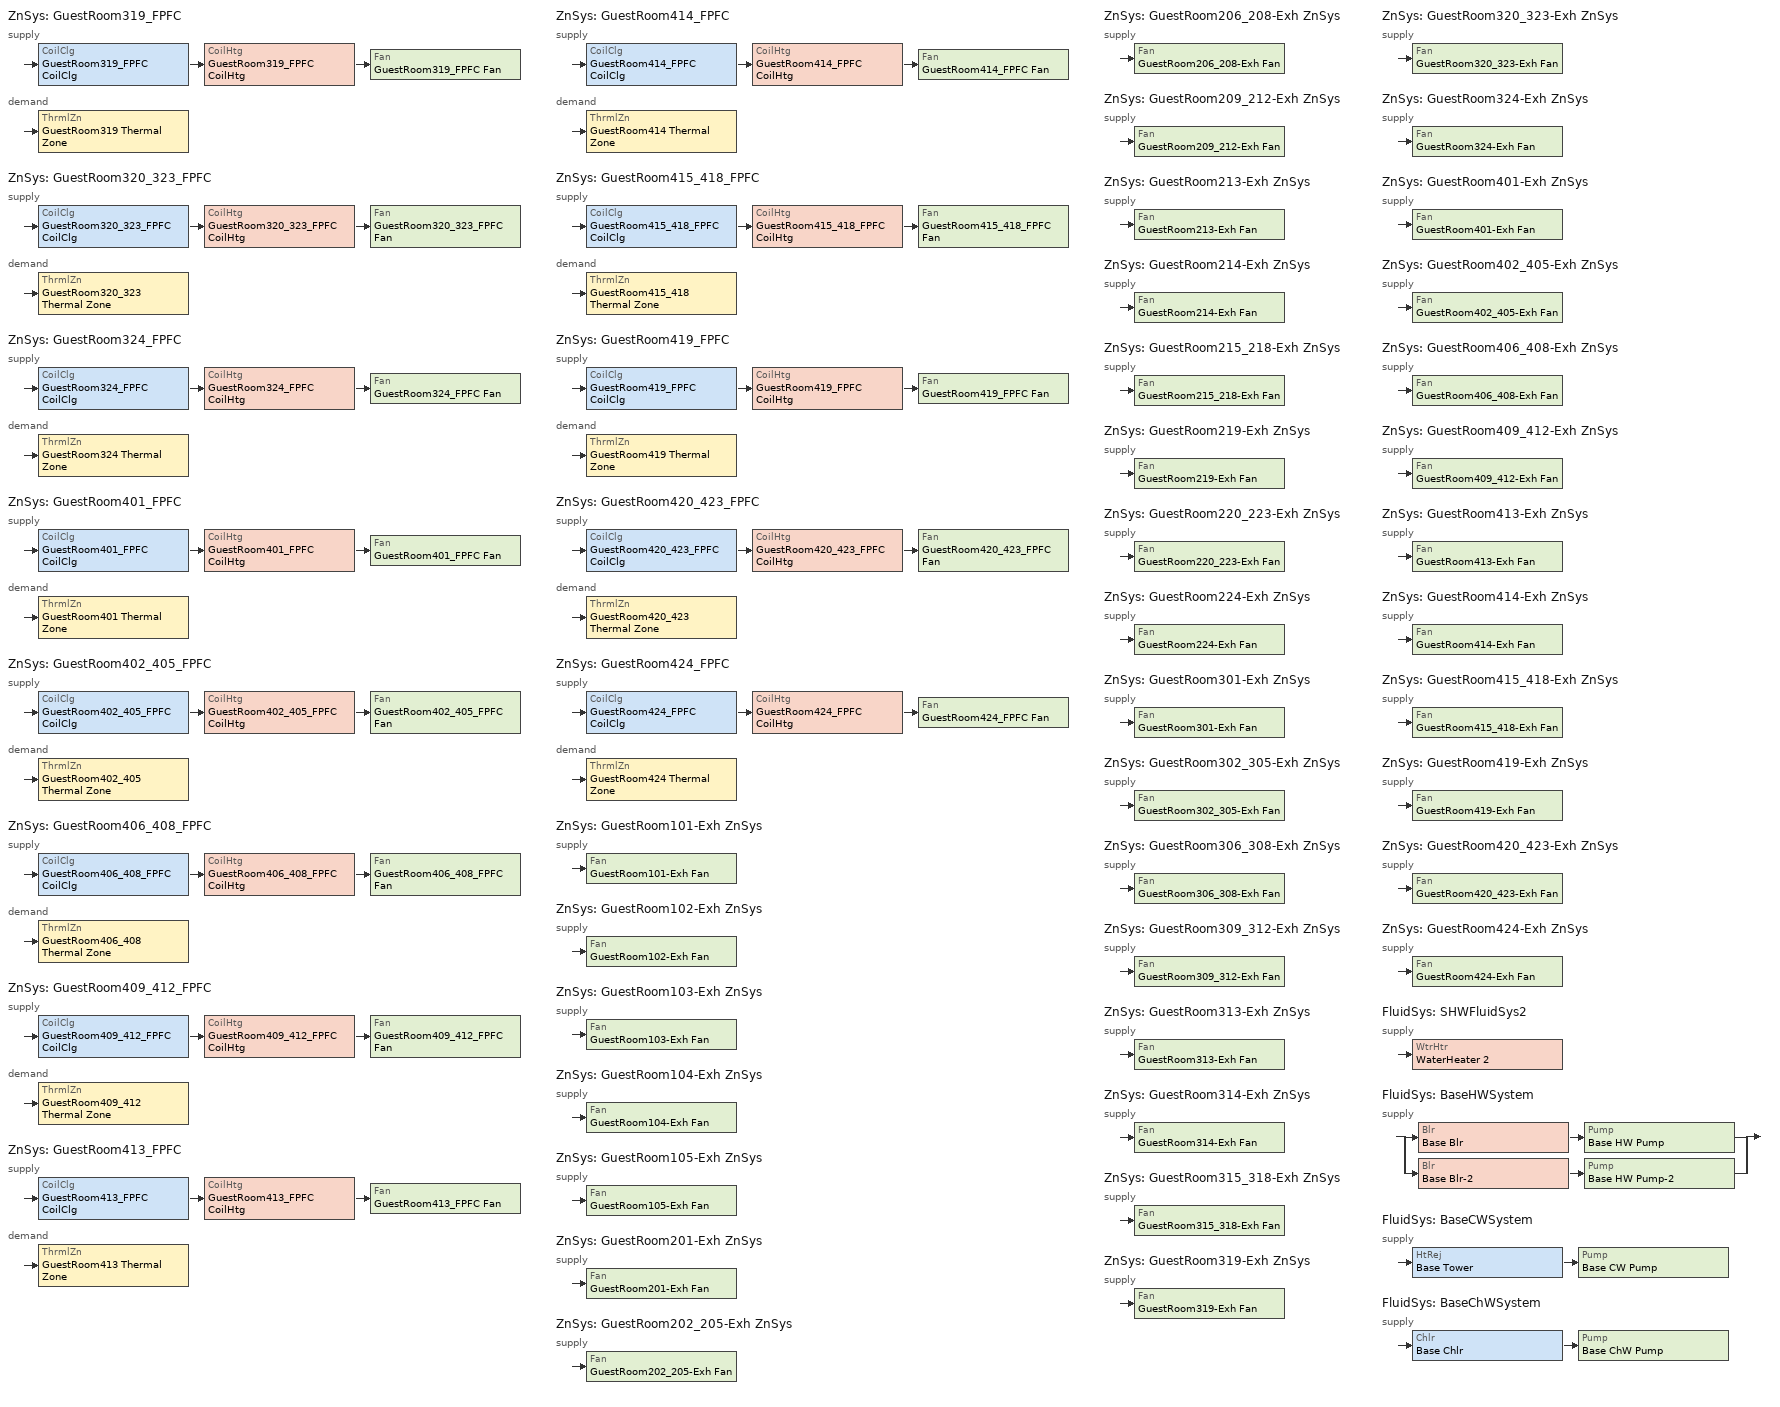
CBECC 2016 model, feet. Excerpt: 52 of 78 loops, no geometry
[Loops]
ZnSys 'GuestRoom319_FPFC'
 supply: CoilClg 'GuestRoom319_FPFC CoilClg' > CoilHtg 'GuestRoom319_FPFC CoilHtg' > Fan 'GuestRoom319_FPFC Fan'
 demand: ThrmlZn 'GuestRoom319 Thermal Zone'
ZnSys 'GuestRoom320_323_FPFC'
 supply: CoilClg 'GuestRoom320_323_FPFC CoilClg' > CoilHtg 'GuestRoom320_323_FPFC CoilHtg' > Fan 'GuestRoom320_323_FPFC Fan'
 demand: ThrmlZn 'GuestRoom320_323 Thermal Zone'
ZnSys 'GuestRoom324_FPFC'
 supply: CoilClg 'GuestRoom324_FPFC CoilClg' > CoilHtg 'GuestRoom324_FPFC CoilHtg' > Fan 'GuestRoom324_FPFC Fan'
 demand: ThrmlZn 'GuestRoom324 Thermal Zone'
ZnSys 'GuestRoom401_FPFC'
 supply: CoilClg 'GuestRoom401_FPFC CoilClg' > CoilHtg 'GuestRoom401_FPFC CoilHtg' > Fan 'GuestRoom401_FPFC Fan'
 demand: ThrmlZn 'GuestRoom401 Thermal Zone'
ZnSys 'GuestRoom402_405_FPFC'
 supply: CoilClg 'GuestRoom402_405_FPFC CoilClg' > CoilHtg 'GuestRoom402_405_FPFC CoilHtg' > Fan 'GuestRoom402_405_FPFC Fan'
 demand: ThrmlZn 'GuestRoom402_405 Thermal Zone'
ZnSys 'GuestRoom406_408_FPFC'
 supply: CoilClg 'GuestRoom406_408_FPFC CoilClg' > CoilHtg 'GuestRoom406_408_FPFC CoilHtg' > Fan 'GuestRoom406_408_FPFC Fan'
 demand: ThrmlZn 'GuestRoom406_408 Thermal Zone'
ZnSys 'GuestRoom409_412_FPFC'
 supply: CoilClg 'GuestRoom409_412_FPFC CoilClg' > CoilHtg 'GuestRoom409_412_FPFC CoilHtg' > Fan 'GuestRoom409_412_FPFC Fan'
 demand: ThrmlZn 'GuestRoom409_412 Thermal Zone'
ZnSys 'GuestRoom413_FPFC'
 supply: CoilClg 'GuestRoom413_FPFC CoilClg' > CoilHtg 'GuestRoom413_FPFC CoilHtg' > Fan 'GuestRoom413_FPFC Fan'
 demand: ThrmlZn 'GuestRoom413 Thermal Zone'
ZnSys 'GuestRoom414_FPFC'
 supply: CoilClg 'GuestRoom414_FPFC CoilClg' > CoilHtg 'GuestRoom414_FPFC CoilHtg' > Fan 'GuestRoom414_FPFC Fan'
 demand: ThrmlZn 'GuestRoom414 Thermal Zone'
ZnSys 'GuestRoom415_418_FPFC'
 supply: CoilClg 'GuestRoom415_418_FPFC CoilClg' > CoilHtg 'GuestRoom415_418_FPFC CoilHtg' > Fan 'GuestRoom415_418_FPFC Fan'
 demand: ThrmlZn 'GuestRoom415_418 Thermal Zone'
ZnSys 'GuestRoom419_FPFC'
 supply: CoilClg 'GuestRoom419_FPFC CoilClg' > CoilHtg 'GuestRoom419_FPFC CoilHtg' > Fan 'GuestRoom419_FPFC Fan'
 demand: ThrmlZn 'GuestRoom419 Thermal Zone'
ZnSys 'GuestRoom420_423_FPFC'
 supply: CoilClg 'GuestRoom420_423_FPFC CoilClg' > CoilHtg 'GuestRoom420_423_FPFC CoilHtg' > Fan 'GuestRoom420_423_FPFC Fan'
 demand: ThrmlZn 'GuestRoom420_423 Thermal Zone'
ZnSys 'GuestRoom424_FPFC'
 supply: CoilClg 'GuestRoom424_FPFC CoilClg' > CoilHtg 'GuestRoom424_FPFC CoilHtg' > Fan 'GuestRoom424_FPFC Fan'
 demand: ThrmlZn 'GuestRoom424 Thermal Zone'
ZnSys 'GuestRoom101-Exh ZnSys'
 supply: Fan 'GuestRoom101-Exh Fan'
ZnSys 'GuestRoom102-Exh ZnSys'
 supply: Fan 'GuestRoom102-Exh Fan'
ZnSys 'GuestRoom103-Exh ZnSys'
 supply: Fan 'GuestRoom103-Exh Fan'
ZnSys 'GuestRoom104-Exh ZnSys'
 supply: Fan 'GuestRoom104-Exh Fan'
ZnSys 'GuestRoom105-Exh ZnSys'
 supply: Fan 'GuestRoom105-Exh Fan'
ZnSys 'GuestRoom201-Exh ZnSys'
 supply: Fan 'GuestRoom201-Exh Fan'
ZnSys 'GuestRoom202_205-Exh ZnSys'
 supply: Fan 'GuestRoom202_205-Exh Fan'
ZnSys 'GuestRoom206_208-Exh ZnSys'
 supply: Fan 'GuestRoom206_208-Exh Fan'
ZnSys 'GuestRoom209_212-Exh ZnSys'
 supply: Fan 'GuestRoom209_212-Exh Fan'
ZnSys 'GuestRoom213-Exh ZnSys'
 supply: Fan 'GuestRoom213-Exh Fan'
ZnSys 'GuestRoom214-Exh ZnSys'
 supply: Fan 'GuestRoom214-Exh Fan'
ZnSys 'GuestRoom215_218-Exh ZnSys'
 supply: Fan 'GuestRoom215_218-Exh Fan'
ZnSys 'GuestRoom219-Exh ZnSys'
 supply: Fan 'GuestRoom219-Exh Fan'
ZnSys 'GuestRoom220_223-Exh ZnSys'
 supply: Fan 'GuestRoom220_223-Exh Fan'
ZnSys 'GuestRoom224-Exh ZnSys'
 supply: Fan 'GuestRoom224-Exh Fan'
ZnSys 'GuestRoom301-Exh ZnSys'
 supply: Fan 'GuestRoom301-Exh Fan'
ZnSys 'GuestRoom302_305-Exh ZnSys'
 supply: Fan 'GuestRoom302_305-Exh Fan'
ZnSys 'GuestRoom306_308-Exh ZnSys'
 supply: Fan 'GuestRoom306_308-Exh Fan'
ZnSys 'GuestRoom309_312-Exh ZnSys'
 supply: Fan 'GuestRoom309_312-Exh Fan'
ZnSys 'GuestRoom313-Exh ZnSys'
 supply: Fan 'GuestRoom313-Exh Fan'
ZnSys 'GuestRoom314-Exh ZnSys'
 supply: Fan 'GuestRoom314-Exh Fan'
ZnSys 'GuestRoom315_318-Exh ZnSys'
 supply: Fan 'GuestRoom315_318-Exh Fan'
ZnSys 'GuestRoom319-Exh ZnSys'
 supply: Fan 'GuestRoom319-Exh Fan'
ZnSys 'GuestRoom320_323-Exh ZnSys'
 supply: Fan 'GuestRoom320_323-Exh Fan'
ZnSys 'GuestRoom324-Exh ZnSys'
 supply: Fan 'GuestRoom324-Exh Fan'
ZnSys 'GuestRoom401-Exh ZnSys'
 supply: Fan 'GuestRoom401-Exh Fan'
ZnSys 'GuestRoom402_405-Exh ZnSys'
 supply: Fan 'GuestRoom402_405-Exh Fan'
ZnSys 'GuestRoom406_408-Exh ZnSys'
 supply: Fan 'GuestRoom406_408-Exh Fan'
ZnSys 'GuestRoom409_412-Exh ZnSys'
 supply: Fan 'GuestRoom409_412-Exh Fan'
ZnSys 'GuestRoom413-Exh ZnSys'
 supply: Fan 'GuestRoom413-Exh Fan'
ZnSys 'GuestRoom414-Exh ZnSys'
 supply: Fan 'GuestRoom414-Exh Fan'
ZnSys 'GuestRoom415_418-Exh ZnSys'
 supply: Fan 'GuestRoom415_418-Exh Fan'
ZnSys 'GuestRoom419-Exh ZnSys'
 supply: Fan 'GuestRoom419-Exh Fan'
ZnSys 'GuestRoom420_423-Exh ZnSys'
 supply: Fan 'GuestRoom420_423-Exh Fan'
ZnSys 'GuestRoom424-Exh ZnSys'
 supply: Fan 'GuestRoom424-Exh Fan'
FluidSys 'SHWFluidSys2'
 supply: WtrHtr 'WaterHeater 2'
FluidSys 'BaseHWSystem'
 supply: split
  | Blr 'Base Blr' > Pump 'Base HW Pump'
  | Blr 'Base Blr-2' > Pump 'Base HW Pump-2'
FluidSys 'BaseCWSystem'
 supply: HtRej 'Base Tower' > Pump 'Base CW Pump'
FluidSys 'BaseChWSystem'
 supply: Chlr 'Base Chlr' > Pump 'Base ChW Pump'
[ZnSys]
Name | Type | AvailSchRef | FanCtrl | Cnt
GuestRoom319_FPFC; GuestRoom324_FPFC; GuestRoom401_FPFC; GuestRoom413_FPFC; GuestRoom414_FPFC; GuestRoom419_FPFC; GuestRoom424_FPFC | FPFC | ResidentialLiving HVACAvail | Cycling
GuestRoom320_323_FPFC; GuestRoom402_405_FPFC; GuestRoom409_412_FPFC; GuestRoom415_418_FPFC; GuestRoom420_423_FPFC | FPFC | ResidentialLiving HVACAvail | Cycling | 4
GuestRoom406_408_FPFC | FPFC | ResidentialLiving HVACAvail | Cycling | 3
GuestRoom101-Exh ZnSys; GuestRoom102-Exh ZnSys; GuestRoom103-Exh ZnSys; GuestRoom104-Exh ZnSys; GuestRoom105-Exh ZnSys; GuestRoom201-Exh ZnSys; GuestRoom213-Exh ZnSys; GuestRoom214-Exh ZnSys; GuestRoom219-Exh ZnSys; GuestRoom224-Exh ZnSys; GuestRoom301-Exh ZnSys; GuestRoom313-Exh ZnSys; GuestRoom314-Exh ZnSys; GuestRoom319-Exh ZnSys; GuestRoom324-Exh ZnSys; GuestRoom401-Exh ZnSys; GuestRoom413-Exh ZnSys; GuestRoom414-Exh ZnSys; GuestRoom419-Exh ZnSys; GuestRoom424-Exh ZnSys | Exhaust
GuestRoom202_205-Exh ZnSys; GuestRoom209_212-Exh ZnSys; GuestRoom215_218-Exh ZnSys; GuestRoom220_223-Exh ZnSys; GuestRoom302_305-Exh ZnSys; GuestRoom309_312-Exh ZnSys; GuestRoom315_318-Exh ZnSys; GuestRoom320_323-Exh ZnSys; GuestRoom402_405-Exh ZnSys; GuestRoom409_412-Exh ZnSys; GuestRoom415_418-Exh ZnSys; GuestRoom420_423-Exh ZnSys | Exhaust |  |  | 4
GuestRoom206_208-Exh ZnSys; GuestRoom306_308-Exh ZnSys; GuestRoom406_408-Exh ZnSys | Exhaust |  |  | 3
[CoilClg] Type=ChilledWater; FluidSegInRef=BaseChWPrimSupSeg; FluidSegOutRef=BaseChWPrimRetSeg
Name | Sys
GuestRoom319_FPFC CoilClg | GuestRoom319_FPFC
GuestRoom320_323_FPFC CoilClg | GuestRoom320_323_FPFC
GuestRoom324_FPFC CoilClg | GuestRoom324_FPFC
GuestRoom401_FPFC CoilClg | GuestRoom401_FPFC
GuestRoom402_405_FPFC CoilClg | GuestRoom402_405_FPFC
GuestRoom406_408_FPFC CoilClg | GuestRoom406_408_FPFC
GuestRoom409_412_FPFC CoilClg | GuestRoom409_412_FPFC
GuestRoom413_FPFC CoilClg | GuestRoom413_FPFC
GuestRoom414_FPFC CoilClg | GuestRoom414_FPFC
GuestRoom415_418_FPFC CoilClg | GuestRoom415_418_FPFC
GuestRoom419_FPFC CoilClg | GuestRoom419_FPFC
GuestRoom420_423_FPFC CoilClg | GuestRoom420_423_FPFC
GuestRoom424_FPFC CoilClg | GuestRoom424_FPFC
[CoilHtg] Type=HotWater; FluidSegInRef=BaseHWPrimSupSeg; FluidSegOutRef=BaseHWPrimRetSeg
Name | Sys
GuestRoom319_FPFC CoilHtg | GuestRoom319_FPFC
GuestRoom320_323_FPFC CoilHtg | GuestRoom320_323_FPFC
GuestRoom324_FPFC CoilHtg | GuestRoom324_FPFC
GuestRoom401_FPFC CoilHtg | GuestRoom401_FPFC
GuestRoom402_405_FPFC CoilHtg | GuestRoom402_405_FPFC
GuestRoom406_408_FPFC CoilHtg | GuestRoom406_408_FPFC
GuestRoom409_412_FPFC CoilHtg | GuestRoom409_412_FPFC
GuestRoom413_FPFC CoilHtg | GuestRoom413_FPFC
GuestRoom414_FPFC CoilHtg | GuestRoom414_FPFC
GuestRoom415_418_FPFC CoilHtg | GuestRoom415_418_FPFC
GuestRoom419_FPFC CoilHtg | GuestRoom419_FPFC
GuestRoom420_423_FPFC CoilHtg | GuestRoom420_423_FPFC
GuestRoom424_FPFC CoilHtg | GuestRoom424_FPFC
[Fan] ModelingMthd=PowerPerUnitFlow
Name | Sys | CtrlMthd
GuestRoom319_FPFC Fan | GuestRoom319_FPFC | ConstantVolume
GuestRoom320_323_FPFC Fan | GuestRoom320_323_FPFC | ConstantVolume
GuestRoom324_FPFC Fan | GuestRoom324_FPFC | ConstantVolume
GuestRoom401_FPFC Fan | GuestRoom401_FPFC | ConstantVolume
GuestRoom402_405_FPFC Fan | GuestRoom402_405_FPFC | ConstantVolume
GuestRoom406_408_FPFC Fan | GuestRoom406_408_FPFC | ConstantVolume
GuestRoom409_412_FPFC Fan | GuestRoom409_412_FPFC | ConstantVolume
GuestRoom413_FPFC Fan | GuestRoom413_FPFC | ConstantVolume
GuestRoom414_FPFC Fan | GuestRoom414_FPFC | ConstantVolume
GuestRoom415_418_FPFC Fan | GuestRoom415_418_FPFC | ConstantVolume
GuestRoom419_FPFC Fan | GuestRoom419_FPFC | ConstantVolume
GuestRoom420_423_FPFC Fan | GuestRoom420_423_FPFC | ConstantVolume
GuestRoom424_FPFC Fan | GuestRoom424_FPFC | ConstantVolume
GuestRoom101-Exh Fan | GuestRoom101-Exh ZnSys
GuestRoom102-Exh Fan | GuestRoom102-Exh ZnSys
GuestRoom103-Exh Fan | GuestRoom103-Exh ZnSys
GuestRoom104-Exh Fan | GuestRoom104-Exh ZnSys
GuestRoom105-Exh Fan | GuestRoom105-Exh ZnSys
GuestRoom201-Exh Fan | GuestRoom201-Exh ZnSys
GuestRoom202_205-Exh Fan | GuestRoom202_205-Exh ZnSys
GuestRoom206_208-Exh Fan | GuestRoom206_208-Exh ZnSys
GuestRoom209_212-Exh Fan | GuestRoom209_212-Exh ZnSys
GuestRoom213-Exh Fan | GuestRoom213-Exh ZnSys
GuestRoom214-Exh Fan | GuestRoom214-Exh ZnSys
GuestRoom215_218-Exh Fan | GuestRoom215_218-Exh ZnSys
GuestRoom219-Exh Fan | GuestRoom219-Exh ZnSys
GuestRoom220_223-Exh Fan | GuestRoom220_223-Exh ZnSys
GuestRoom224-Exh Fan | GuestRoom224-Exh ZnSys
GuestRoom301-Exh Fan | GuestRoom301-Exh ZnSys
GuestRoom302_305-Exh Fan | GuestRoom302_305-Exh ZnSys
GuestRoom306_308-Exh Fan | GuestRoom306_308-Exh ZnSys
GuestRoom309_312-Exh Fan | GuestRoom309_312-Exh ZnSys
GuestRoom313-Exh Fan | GuestRoom313-Exh ZnSys
GuestRoom314-Exh Fan | GuestRoom314-Exh ZnSys
GuestRoom315_318-Exh Fan | GuestRoom315_318-Exh ZnSys
GuestRoom319-Exh Fan | GuestRoom319-Exh ZnSys
GuestRoom320_323-Exh Fan | GuestRoom320_323-Exh ZnSys
GuestRoom324-Exh Fan | GuestRoom324-Exh ZnSys
GuestRoom401-Exh Fan | GuestRoom401-Exh ZnSys
GuestRoom402_405-Exh Fan | GuestRoom402_405-Exh ZnSys
GuestRoom406_408-Exh Fan | GuestRoom406_408-Exh ZnSys
GuestRoom409_412-Exh Fan | GuestRoom409_412-Exh ZnSys
GuestRoom413-Exh Fan | GuestRoom413-Exh ZnSys
GuestRoom414-Exh Fan | GuestRoom414-Exh ZnSys
GuestRoom415_418-Exh Fan | GuestRoom415_418-Exh ZnSys
GuestRoom419-Exh Fan | GuestRoom419-Exh ZnSys
GuestRoom420_423-Exh Fan | GuestRoom420_423-Exh ZnSys
GuestRoom424-Exh Fan | GuestRoom424-Exh ZnSys
[FluidSys]
SHWFluidSys2: Type=ServiceHotWater
BaseHWSystem: Type=HotWater; CtrlType=DDC
BaseCWSystem: Type=CondenserWater; CtrlType=DDC; FixedSupTemp=70
BaseChWSystem: Type=ChilledWater; CtrlType=DDC; TempCtrl=OutsideAirReset; RstSupHi=54; RstSupLow=44; RstOutdrHi=60; RstOutdrLow=80
[FluidSeg]
Name | Sys | Type | Src
SHWSupply2 | SHWFluidSys2 | PrimarySupply
SHWMakeup2 | SHWFluidSys2 | MakeupFluid | MunicipalWater
BaseHWPrimSupSeg | BaseHWSystem | PrimarySupply
BaseHWPrimRetSeg | BaseHWSystem | PrimaryReturn
BaseCWPrimSupSeg | BaseCWSystem | PrimarySupply
BaseCWPrimRetSeg | BaseCWSystem | PrimaryReturn
BaseChWPrimSupSeg | BaseChWSystem | PrimarySupply
BaseChWPrimRetSeg | BaseChWSystem | PrimaryReturn
[WtrHtr]
WaterHeater 2: Sys=SHWFluidSys2; FluidSegOutRef=SHWSupply2; FluidSegMakeupRef=SHWMakeup2; EF=0.66
[Blr] Sys=BaseHWSystem; Type=HotWater; FuelSrc=Gas; DraftType=MechanicalNoncondensing; FluidSegInRef=BaseHWPrimRetSeg; FluidSegOutRef=BaseHWPrimSupSeg; CapRtd=343750
Base Blr; Base Blr-2
[Pump]
Name | Sys | SpdCtrl
Base HW Pump; Base HW Pump-2 | BaseHWSystem | ConstantSpeed
Base CW Pump | BaseCWSystem | ConstantSpeed
Base ChW Pump | BaseChWSystem | VariableSpeed
[HtRej]
Base Tower: Sys=BaseCWSystem; Type=OpenTower; FluidSegInRef=BaseCWPrimRetSeg; FluidSegOutRef=BaseCWPrimSupSeg; CapRtd=317672
[Chlr]
Base Chlr: Sys=BaseChWSystem; Type=Screw; FuelSrc=Electric; CndsrType=Fluid; CndsrFluidSegInRef=BaseCWPrimSupSeg; CndsrFluidSegOutRef=BaseCWPrimRetSeg; EvapFluidSegInRef=BaseChWPrimRetSeg; EvapFluidSegOutRef=BaseChWPrimSupSeg; CapRtd=260004; KwPerTon=0.78; IPLVKwPerTon=0.5
[SchDay] Hr=( 1, 1, 1, 1, 1, 1, 1, 1, 1, 1, 1, 1, 1, 1, 1, 1, 1, 1, 1, 1, 1, 1, 1, 1 )
Name | Type
OnDay | Fraction
ResidentialLivingHVACAvailSun; ResidentialLivingHVACAvailWD; ResidentialLivingHVACAvailSat | OnOff
[Sch]
ResidentialLiving HVACAvail: Type=OnOff; EndMonth[1]=12; EndDay[1]=31; SchWeekRef[1]=ResidentialLivingHVACAvailWk
[SchWeek]
ResidentialLivingHVACAvailWk: Type=OnOff; SchDaySunRef=ResidentialLivingHVACAvailSun; SchDayMonRef=ResidentialLivingHVACAvailWD; SchDayTueRef=ResidentialLivingHVACAvailWD; SchDayWedRef=ResidentialLivingHVACAvailWD; SchDayThuRef=ResidentialLivingHVACAvailWD; SchDayFriRef=ResidentialLivingHVACAvailWD; SchDaySatRef=ResidentialLivingHVACAvailSat; SchDayHolRef=ResidentialLivingHVACAvailSun; SchDayClgDDRef=OnDay; SchDayHtgDDRef=OnDay
